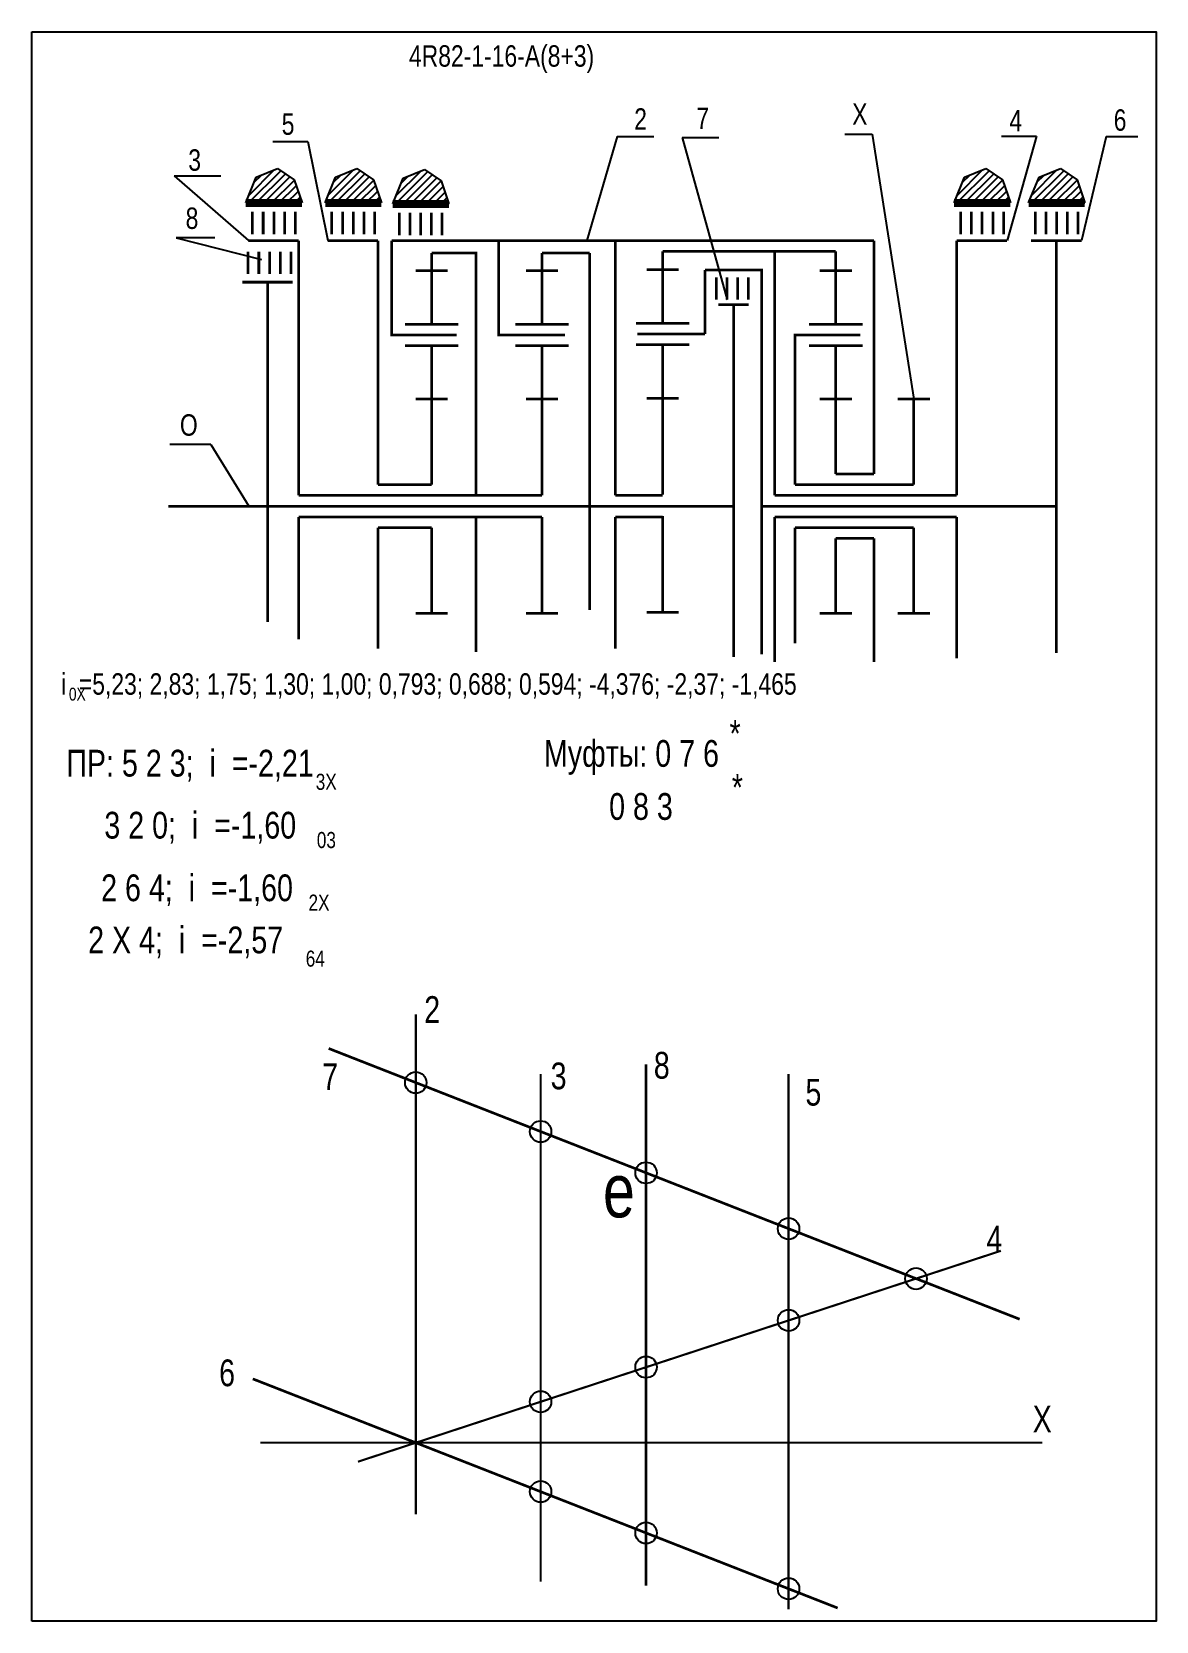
# Model space of a CAD drawing. Extents: x -352 to -142, y 153 to 450.
import ezdxf

# ---------------------------------------------------------------- set-up
doc = ezdxf.new("R2010")
doc.units = 0
doc.header["$LTSCALE"] = 15
doc.layers.get('0').update_dxf_attribs({"linetype": 'CONTINUOUS'})
doc.layers.add('DIM', color=92, linetype='CONTINUOUS')
doc.layers.add('MAIN', color=5, linetype='CONTINUOUS')
doc.styles.add('AMK', font='amk.shx', dxfattribs={"width": 0.8})

msp = doc.modelspace()

# ---------------------------------------------------------------- hatches: boundary and pattern name
at = {"layer": 'DIM'}
h = msp.add_hatch(dxfattribs=at)
h.set_pattern_fill('_USER', color=0, angle=45, style=0, pattern_type=0)
h.set_pattern_definition([(45, (-60.2171, -7.8165), (-0.7071068, 0.7071068), [])])
h.paths.add_polyline_path([(-310.51, 422.7), (-312.46, 417.88), (-301.96, 417.88), (-303.41, 422.2), (-306.52, 424.32)])
h = msp.add_hatch(dxfattribs=at)
h.set_pattern_fill('_USER', color=0, angle=45, style=0, pattern_type=0)
h.set_pattern_definition([(45, (-45.395, -7.8165), (-0.7071068, 0.7071068), [])])
h.paths.add_polyline_path([(-295.69, 422.7), (-297.63, 417.88), (-287.14, 417.88), (-288.59, 422.2), (-291.7, 424.32)])
h = msp.add_hatch(dxfattribs=at)
h.set_pattern_fill('_USER', color=0, angle=45, style=0, pattern_type=0)
h.set_pattern_definition([(45, (-32.7837, -7.9901), (-0.7071068, 0.7071068), [])])
h.paths.add_polyline_path([(-283.08, 422.53), (-285.02, 417.71), (-274.53, 417.71), (-275.98, 422.03), (-279.09, 424.15)])
h = msp.add_hatch(dxfattribs=at)
h.set_pattern_fill('_USER', color=0, angle=45, style=0, pattern_type=0)
h.set_pattern_definition([(45, (72.0713, -7.8165), (-0.7071068, 0.7071068), [])])
h.paths.add_polyline_path([(-178.22, 422.7), (-180.17, 417.88), (-169.67, 417.88), (-171.12, 422.2), (-174.24, 424.32)])
h = msp.add_hatch(dxfattribs=at)
h.set_pattern_fill('_USER', color=0, angle=45, style=0, pattern_type=0)
h.set_pattern_definition([(45, (85.9822, -7.8165), (-0.7071068, 0.7071068), [])])
h.paths.add_polyline_path([(-164.31, 422.7), (-166.26, 417.88), (-155.76, 417.88), (-157.21, 422.2), (-160.33, 424.32)])

# ---------------------------------------------------------------- linework, layer by layer
at = {"const_width": 0.4}
for points in [[(-280.72, 266.24), (-280.72, 172.82)], [(-257.4, 255.14), (-257.4, 160.27)], [(-211.1, 255.14), (-211.1, 155.11)], [(-291.52, 182.67), (-171.44, 222.08)]]:
    msp.add_lwpolyline(points, dxfattribs=at)
at = {"layer": 'DIM', "color": 0}
for p, q in [((-200.59, 430.76), (-195.45, 430.76)), ((-195.45, 430.76), (-187.7, 381.22)), ((-307.41, 429.35), (-300.85, 429.35)), ((-300.85, 429.35), (-297.17, 410.86)), ((-243.08, 430.28), (-248.76, 410.86)), ((-243.08, 430.28), (-236.23, 430.28)), ((-230.99, 430.13), (-224.13, 430.13)), ((-230.99, 430.13), (-222.58, 399.78)), ((-171.33, 430.39), (-164.76, 430.39)), ((-164.76, 430.39), (-170.29, 410.86)), ((-151.75, 430.27), (-156.38, 410.86)), ((-151.75, 430.27), (-145.84, 430.27)), ((-325.86, 422.92), (-317.13, 422.92)), ((-325.86, 422.92), (-311.99, 410.86)), ((-312.46, 417.88), (-310.51, 422.7)), ((-310.51, 422.7), (-306.52, 424.32)), ((-306.52, 424.32), (-303.41, 422.2)), ((-303.41, 422.2), (-301.96, 417.88)), ((-297.63, 417.88), (-295.69, 422.7)), ((-295.69, 422.7), (-291.7, 424.32)), ((-291.7, 424.32), (-288.59, 422.2)), ((-288.59, 422.2), (-287.14, 417.88)), ((-285.02, 417.71), (-283.08, 422.53)), ((-283.08, 422.53), (-279.09, 424.15)), ((-279.09, 424.15), (-275.98, 422.03)), ((-275.98, 422.03), (-274.53, 417.71)), ((-180.17, 417.88), (-178.22, 422.7)), ((-178.22, 422.7), (-174.24, 424.32)), ((-174.24, 424.32), (-171.12, 422.2)), ((-171.12, 422.2), (-169.67, 417.88)), ((-166.26, 417.88), (-164.31, 422.7)), ((-164.31, 422.7), (-160.33, 424.32)), ((-160.33, 424.32), (-157.21, 422.2)), ((-157.21, 422.2), (-155.76, 417.88)), ((-311.2, 417.69), (-304.29, 417.69)), ((-296.38, 417.69), (-289.47, 417.69)), ((-178.92, 417.69), (-172, 417.69)), ((-165.01, 417.69), (-158.09, 417.69)), ((-318.22, 411.34), (-325.47, 411.34)), ((-325.47, 411.34), (-309.54, 407.32)), ((-319.02, 372.77), (-326.63, 372.77)), ((-319.02, 372.77), (-311.89, 361.22))]:
    msp.add_line(p, q, dxfattribs=at)
for points, const_width in [([(-302.58, 410.86), (-302.58, 363.22)], 0.5), ([(-287.76, 410.86), (-287.76, 365.22)], 0.5), ([(-283.16, 393.22), (-285.21, 393.22), (-285.21, 410.86)], 0.5), ([(-285.21, 410.86), (-195.14, 410.86)], 0.5), ([(-261.93, 393.22), (-265.21, 393.22), (-265.21, 410.86)], 0.5), ([(-243.46, 410.86), (-243.46, 363.22)], 0.5), ([(-195.14, 367.22), (-195.14, 410.86)], 0.5), ([(-179.7, 410.86), (-179.7, 363.22)], 0.5), ([(-161.09, 410.86), (-161.09, 361.22)], 0.5), ([(-277.75, 408.53), (-269.44, 408.53), (-269.44, 363.22)], 0.5), ([(-257.14, 408.53), (-248.27, 408.53)], 0.5), ([(-248.27, 361.22), (-248.27, 408.53)], 0.5), ([(-234.61, 405.4), (-234.61, 408.86)], 0.5), ([(-234.61, 408.86), (-202.27, 408.86)], 0.5), ([(-213.67, 408.86), (-213.67, 363.22)], 0.5), ([(-226.72, 393.4), (-226.72, 405.34)], 0.5), ([(-226.72, 405.34), (-216.11, 405.34), (-216.11, 333.51)], 0.5), ([(-313.1, 403.08), (-303.71, 403.08)], 0.5), ([(-308.4, 403.08), (-308.4, 339.6)], 0.5), ([(-224.23, 398.86), (-218.52, 398.86)], 0.5), ([(-221.37, 398.86), (-221.37, 333.01)], 0.5), ([(-282, 393.22), (-283.16, 393.22)], 0.5), ([(-207.21, 393.22), (-209.87, 393.22), (-209.87, 365.22)], 0.5), ([(-287.76, 365.22), (-277.75, 365.22)], 0.5), ([(-209.87, 365.22), (-187.7, 365.22)], 0.5), ([(-202.27, 367.22), (-195.14, 367.22)], 0.5), ([(-302.58, 363.22), (-269.44, 363.22)], 0.5), ([(-275.29, 363.22), (-257.14, 363.22)], 0.5), ([(-234.61, 363.22), (-243.46, 363.22)], 0.5), ([(-179.7, 363.22), (-213.67, 363.22)], 0.5), ([(-326.96, 361.22), (-248.27, 361.22)], 0.5), ([(-302.58, 359.22), (-269.44, 359.22)], 0.5), ([(-302.58, 359.22), (-302.58, 336.37)], 0.5), ([(-275.29, 359.22), (-257.14, 359.22)], 0.5), ([(-269.44, 359.22), (-269.44, 333.98)], 0.5), ([(-248.27, 361.22), (-221.37, 361.22)], 0.5), ([(-248.27, 341.84), (-248.27, 361.22)], 0.5), ([(-243.46, 359.22), (-243.46, 334.62)], 0.5), ([(-234.61, 359.22), (-243.46, 359.22)], 0.5), ([(-223.08, 361.22), (-221.37, 361.22)], 0.5), ([(-216.11, 361.22), (-161.09, 361.22)], 0.5), ([(-179.7, 359.22), (-213.67, 359.22)], 0.5), ([(-213.67, 359.22), (-213.67, 332.08)], 0.5), ([(-179.7, 359.22), (-179.7, 332.8)], 0.5), ([(-161.09, 361.22), (-161.09, 333.78)], 0.5), ([(-287.76, 357.22), (-277.75, 357.22)], 0.5), ([(-287.76, 357.22), (-287.76, 334.58)], 0.5), ([(-209.87, 357.22), (-187.7, 357.22)], 0.5), ([(-209.87, 357.22), (-209.87, 335.58)], 0.5), ([(-202.27, 355.22), (-195.14, 355.22)], 0.5), ([(-195.14, 355.22), (-195.14, 332.12)], 0.5), ([(-167.93, 209.3), (-296.99, 259.89)], 0.5), ([(-237.7, 256.94), (-237.7, 159.48)], 0.5), ([(-201.92, 155.33), (-311.16, 198.15)], 0.5), ([(-309.78, 186.22), (-163.68, 186.22)], 0.4)]:
    msp.add_lwpolyline(points, dxfattribs=dict(at, const_width=const_width))
for centre in [(-280.72, 253.51), (-257.4, 244.37), (-237.7, 236.65), (-211.1, 226.22), (-187.29, 216.88), (-211.1, 209.07), (-237.7, 200.34), (-257.4, 193.87), (-257.4, 177.08), (-237.7, 169.36), (-211.1, 158.93)]:
    msp.add_circle(centre, 2, dxfattribs=at)
at = {"layer": 'MAIN'}
for points in [[(-352.43, 152.87), (-352.43, 449.87)], [(-352.43, 449.87), (-142.43, 449.87), (-142.43, 152.87), (-352.43, 152.87)]]:
    msp.add_lwpolyline(points, dxfattribs=at)
at = {"layer": 'MAIN', "color": 0}
for points, const_width in [([(-312.46, 417.88), (-301.96, 417.88)], 1.5), ([(-303.22, 416.23), (-303.22, 412.03)], 0.5), ([(-297.63, 417.88), (-287.14, 417.88)], 1.5), ([(-288.4, 416.23), (-288.4, 412.03)], 0.5), ([(-285.02, 417.71), (-274.53, 417.71)], 1.5), ([(-275.79, 416.06), (-275.79, 411.86)], 0.5), ([(-180.17, 417.88), (-169.67, 417.88)], 1.5), ([(-170.94, 416.23), (-170.94, 412.03)], 0.5), ([(-166.26, 417.88), (-155.76, 417.88)], 1.5), ([(-157.02, 416.23), (-157.02, 412.03)], 0.5), ([(-311.99, 410.86), (-302.58, 410.86)], 0.5), ([(-297.17, 410.86), (-287.76, 410.86)], 0.5), ([(-179.7, 410.86), (-170.29, 410.86)], 0.5), ([(-165.79, 410.86), (-156.38, 410.86)], 0.5), ([(-304.03, 408.77), (-304.03, 404.58)], 0.5), ([(-277.75, 405.22), (-277.75, 408.53)], 0.5), ([(-257.14, 405.22), (-257.14, 408.53)], 0.5), ([(-202.27, 395.22), (-202.27, 408.86)], 0.5), ([(-277.75, 405.22), (-280.75, 405.22)], 0.5), ([(-277.75, 395.22), (-277.75, 405.22)], 0.5), ([(-277.75, 405.22), (-274.75, 405.22)], 0.5), ([(-257.14, 405.22), (-260.14, 405.22)], 0.5), ([(-257.14, 395.22), (-257.14, 405.22)], 0.5), ([(-257.14, 405.22), (-254.14, 405.22)], 0.5), ([(-234.61, 405.4), (-237.61, 405.4)], 0.5), ([(-234.61, 395.4), (-234.61, 405.4)], 0.5), ([(-234.61, 405.4), (-231.61, 405.4)], 0.5), ([(-218.58, 403.98), (-218.58, 399.78)], 0.5), ([(-202.27, 405.22), (-205.27, 405.22)], 0.5), ([(-202.27, 405.22), (-199.27, 405.22)], 0.5), ([(-273.09, 393.22), (-282, 393.22)], 0.5), ([(-252.83, 393.22), (-261.93, 393.22)], 0.5), ([(-226.72, 393.4), (-239.32, 393.4)], 0.5), ([(-197.66, 393.22), (-207.21, 393.22)], 0.5), ([(-277.75, 391.22), (-282.75, 391.22)], 0.5), ([(-277.75, 381.22), (-277.75, 391.22), (-272.75, 391.22)], 0.5), ([(-257.14, 391.22), (-262.14, 391.22)], 0.5), ([(-257.14, 381.22), (-257.14, 391.22), (-252.14, 391.22)], 0.5), ([(-234.61, 391.4), (-239.61, 391.4)], 0.5), ([(-234.61, 381.4), (-234.61, 391.4), (-229.61, 391.4)], 0.5), ([(-202.27, 391.22), (-207.27, 391.22)], 0.5), ([(-202.27, 381.22), (-202.27, 391.22), (-197.27, 391.22)], 0.5), ([(-277.75, 381.22), (-280.75, 381.22)], 0.5), ([(-277.75, 365.22), (-277.75, 381.22)], 0.5), ([(-277.75, 381.22), (-274.75, 381.22)], 0.5), ([(-257.14, 381.22), (-260.14, 381.22)], 0.5), ([(-257.14, 363.22), (-257.14, 381.22)], 0.5), ([(-257.14, 381.22), (-254.14, 381.22)], 0.5), ([(-234.61, 381.4), (-237.61, 381.4)], 0.5), ([(-234.61, 363.4), (-234.61, 381.4)], 0.5), ([(-234.61, 381.4), (-231.61, 381.4)], 0.5), ([(-202.27, 381.22), (-205.27, 381.22)], 0.5), ([(-202.27, 367.22), (-202.27, 381.22)], 0.5), ([(-202.27, 381.22), (-199.27, 381.22)], 0.5), ([(-187.7, 381.22), (-190.7, 381.22)], 0.5), ([(-187.7, 365.22), (-187.7, 381.22)], 0.5), ([(-187.7, 381.22), (-184.7, 381.22)], 0.5), ([(-257.14, 359.22), (-257.14, 341.22)], 0.5), ([(-234.61, 359.4), (-234.61, 341.4)], 0.5), ([(-277.75, 357.22), (-277.75, 341.22)], 0.5), ([(-187.7, 357.22), (-187.7, 341.22)], 0.5), ([(-202.27, 355.22), (-202.27, 341.22)], 0.5), ([(-234.61, 341.4), (-237.61, 341.4)], 0.5), ([(-234.61, 341.4), (-231.61, 341.4)], 0.5), ([(-277.75, 341.22), (-280.75, 341.22)], 0.5), ([(-277.75, 341.22), (-274.75, 341.22)], 0.5), ([(-257.14, 341.22), (-260.14, 341.22)], 0.5), ([(-257.14, 341.22), (-254.14, 341.22)], 0.5), ([(-202.27, 341.22), (-205.27, 341.22)], 0.5), ([(-202.27, 341.22), (-199.27, 341.22)], 0.5), ([(-187.7, 341.22), (-190.7, 341.22)], 0.5), ([(-187.7, 341.22), (-184.7, 341.22)], 0.5)]:
    msp.add_lwpolyline(points, dxfattribs=dict(at, const_width=const_width))
for points in [[(-311.22, 416.23, 0.5, 0.5, 0), (-311.22, 412.03, 0.5, 0.5, 0)], [(-309.22, 416.23, 0.5, 0.5, 0), (-309.22, 412.03, 0.5, 0.5, 0)], [(-307.22, 416.23, 0.5, 0.5, 0), (-307.22, 412.03, 0.5, 0.5, 0)], [(-305.22, 416.23, 0.5, 0.5, 0), (-305.22, 412.03, 0.5, 0.5, 0)], [(-296.4, 416.23, 0.5, 0.5, 0), (-296.4, 412.03, 0.5, 0.5, 0)], [(-294.4, 416.23, 0.5, 0.5, 0), (-294.4, 412.03, 0.5, 0.5, 0)], [(-292.4, 416.23, 0.5, 0.5, 0), (-292.4, 412.03, 0.5, 0.5, 0)], [(-290.4, 416.23, 0.5, 0.5, 0), (-290.4, 412.03, 0.5, 0.5, 0)], [(-283.79, 416.06, 0.5, 0.5, 0), (-283.79, 411.86, 0.5, 0.5, 0)], [(-281.79, 416.06, 0.5, 0.5, 0), (-281.79, 411.86, 0.5, 0.5, 0)], [(-279.79, 416.06, 0.5, 0.5, 0), (-279.79, 411.86, 0.5, 0.5, 0)], [(-277.79, 416.06, 0.5, 0.5, 0), (-277.79, 411.86, 0.5, 0.5, 0)], [(-178.94, 416.23, 0.5, 0.5, 0), (-178.94, 412.03, 0.5, 0.5, 0)], [(-176.94, 416.23, 0.5, 0.5, 0), (-176.94, 412.03, 0.5, 0.5, 0)], [(-174.94, 416.23, 0.5, 0.5, 0), (-174.94, 412.03, 0.5, 0.5, 0)], [(-172.94, 416.23, 0.5, 0.5, 0), (-172.94, 412.03, 0.5, 0.5, 0)], [(-165.02, 416.23, 0.5, 0.5, 0), (-165.02, 412.03, 0.5, 0.5, 0)], [(-163.02, 416.23, 0.5, 0.5, 0), (-163.02, 412.03, 0.5, 0.5, 0)], [(-161.02, 416.23, 0.5, 0.5, 0), (-161.02, 412.03, 0.5, 0.5, 0)], [(-159.02, 416.23, 0.5, 0.5, 0), (-159.02, 412.03, 0.5, 0.5, 0)], [(-312.03, 408.77, 0.5, 0.5, 0), (-312.03, 404.58, 0.5, 0.5, 0)], [(-310.03, 408.77, 0.5, 0.5, 0), (-310.03, 404.58, 0.5, 0.5, 0)], [(-308.03, 408.77, 0.5, 0.5, 0), (-308.03, 404.58, 0.5, 0.5, 0)], [(-306.03, 408.77, 0.5, 0.5, 0), (-306.03, 404.58, 0.5, 0.5, 0)], [(-224.58, 403.98, 0.5, 0.5, 0), (-224.58, 399.78, 0.5, 0.5, 0)], [(-222.58, 403.98, 0.5, 0.5, 0), (-222.58, 399.78, 0.5, 0.5, 0)], [(-220.58, 403.98, 0.5, 0.5, 0), (-220.58, 399.78, 0.5, 0.5, 0)], [(-272.75, 395.22, 0.5, 0.5, 0), (-282.75, 395.22, 0.5, 0.5, 0)], [(-252.14, 395.22, 0.5, 0.5, 0), (-262.14, 395.22, 0.5, 0.5, 0)], [(-229.61, 395.4, 0.5, 0.5, 0), (-239.61, 395.4, 0.5, 0.5, 0)], [(-197.27, 395.22, 0.5, 0.5, 0), (-207.27, 395.22, 0.5, 0.5, 0)]]:
    msp.add_lwpolyline(points, format="xyseb", dxfattribs=at)

# ---------------------------------------------------------------- texts
at = {"layer": 'DIM', "color": 0, "style": 'AMK', "width": 0.8}
for s, height, p in [('4R82-1-16-A(8+3)', 4, (-282, 443.35)), ('5', 4, (-305.76, 430.62)), ('2', 4, (-239.92, 431.57)), ('7', 4, (-228.32, 431.7)), ('X', 4, (-199.21, 432.49)), ('4', 4, (-169.85, 431.27)), ('6', 4, (-150.37, 431.38)), ('3', 4, (-323.21, 423.9)), ('8', 4, (-323.7, 413.03)), ('O', 4, (-324.77, 374.39)), ('i  =5,23; 2,83; 1,75; 1,30; 1,00; 0,793; 0,688; 0,594; -4,376; -2,37; -1,465', 4, (-346.97, 326)), ('0X', 2.4, (-345.5, 324.9)), ('*', 5, (-222.12, 316.25)), (' ПР: 5 2 3;  i  =-2,21', 5, (-347.47, 310.7)), ('Муфты: 0 7 6', 5, (-256.78, 312.52)), ('3X', 3, (-299.4, 308.22)), ('*', 5, (-221.69, 306.18)), ('       0 8 3', 5, (-255.01, 302.61)), ('    3 2 0;  i  =-1,60', 5, (-344.83, 299.11)), ('03', 3, (-299.2, 297.34)), ('    2 6 4;  i  =-1,60', 5, (-345.43, 287.41)), ('2X', 3, (-300.75, 285.64)), ('     2 X 4;  i  =-2,57', 5, (-349.34, 277.67)), ('64', 3, (-301.27, 275.18)), ('2', 5, (-279.14, 264.66)), ('8', 5, (-236.26, 254.25)), ('7', 5, (-298.21, 252.12)), ('3', 5, (-255.53, 252.26)), ('5', 5, (-207.94, 249.21)), ('e', 10, (-245.75, 228.33)), ('4', 5, (-174.15, 221.76)), ('6', 5, (-317.45, 196.78)), ('X', 5, (-165.5, 188.14))]:
    msp.add_text(s, height=height, dxfattribs=at).set_placement(p)

doc.saveas('drawing.dxf')
